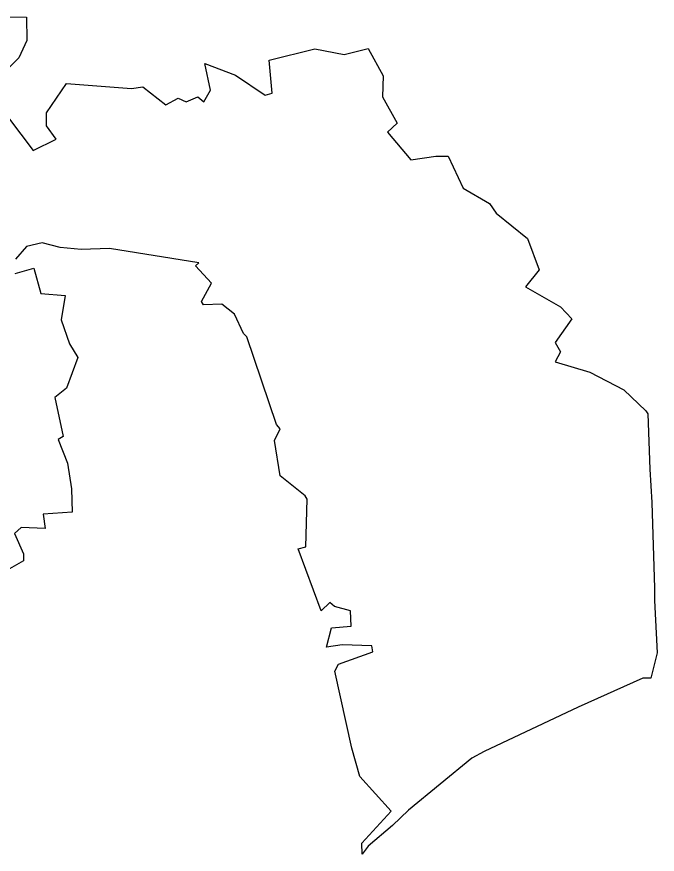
# Model space of a CAD drawing. Header units: metres. Extents: x 334554 to 340967, y 1773195 to 1777706.
# Drawn here: x 338013 to 340967, y 1773367 to 1777227 of the extents above; entities that cross this region are included whole.
import ezdxf

# ---------------------------------------------------------------- set-up
doc = ezdxf.new("R2010")
doc.units = ezdxf.units.M
doc.layers.add('village', color=3, linetype='Continuous')

msp = doc.modelspace()

# ---------------------------------------------------------------- linework, layer by layer
at = {"layer": 'village', "color": 3, "true_color": 0x00ff00}
for points in [[(337956.1, 1777227.5, 0), (338057.8, 1777225.5, 0), (338058.7, 1777117.4, 0), (338022.5, 1777038.6, 0), (337964.3, 1776980.3, 0)], [(337921.5, 1776830.8, 0), (338088.2, 1776610.2, 0), (338194.3, 1776663.6, 0), (338150.6, 1776724.9, 0), (338150.3, 1776783.9, 0), (338242.3, 1776919.4, 0), (338542, 1776896.5, 0), (338594.1, 1776905, 0), (338700.4, 1776821.5, 0), (338757.4, 1776851.6, 0), (338793.9, 1776834.7, 0), (338848.5, 1776858.4, 0), (338875.3, 1776835, 0), (338905.7, 1776889.5, 0), (338880, 1777012.5, 0), (339022.1, 1776958.7, 0), (339158.1, 1776866, 0), (339190.4, 1776875, 0), (339176.5, 1777027.9, 0), (339387, 1777079.4, 0), (339522.7, 1777053.2, 0), (339633.8, 1777080.5, 0), (339702.8, 1776955.5, 0), (339699.3, 1776857.9, 0), (339767.6, 1776736.4, 0), (339722.9, 1776694.8, 0), (339829.9, 1776567.4, 0), (339946.4, 1776585, 0), (340002.5, 1776584.6, 0), (340071.6, 1776437.7, 0), (340192.9, 1776367.1, 0), (340223.8, 1776322.6, 0), (340369.1, 1776205.8, 0), (340422.6, 1776060.9, 0), (340359.8, 1775982.4, 0), (340521.6, 1775890.7, 0), (340573.2, 1775834.8, 0), (340495.9, 1775725.8, 0), (340521.5, 1775683.3, 0), (340495.6, 1775637.5, 0), (340655.7, 1775588.6, 0), (340812.5, 1775507.1, 0), (340913.8, 1775410.6, 0), (340923.7, 1775396.9, 0), (340932.2, 1775142.5, 0), (340942.5, 1774988.9, 0), (340954.6, 1774592.9, 0), (340953.9, 1774536, 0), (340967.2, 1774295.7, 0), (340938.1, 1774178.4, 0), (340900.4, 1774178.4, 0), (340602.5, 1774044.9, 0), (340169.3, 1773840.8, 0), (340111.1, 1773809.5, 0), (339819.6, 1773570.3, 0), (339745.5, 1773499.4, 0), (339633.8, 1773404.2, 0), (339605.6, 1773366.8, 0), (339605, 1773417.7, 0), (339740.5, 1773565.1, 0), (339594.6, 1773725.1, 0), (339558.8, 1773855.1, 0), (339480, 1774210.6, 0), (339496.2, 1774243.6, 0), (339654.9, 1774299.6, 0), (339651, 1774327.2, 0), (339514.2, 1774332.8, 0), (339442.2, 1774321.9, 0), (339464.2, 1774411, 0), (339556, 1774418.6, 0), (339552.4, 1774489.1, 0), (339478, 1774509.3, 0), (339457.5, 1774527.2, 0), (339416.2, 1774489.5, 0), (339310.2, 1774775.2, 0), (339346.8, 1774784, 0), (339352.7, 1775003.6, 0), (339343.6, 1775019, 0), (339227.5, 1775111.4, 0), (339201.3, 1775273.7, 0), (339228.2, 1775328.4, 0), (339210.8, 1775347.2, 0), (339074.1, 1775752.7, 0), (339058.2, 1775766.6, 0), (339017.2, 1775855.8, 0), (338959.1, 1775902.9, 0), (338874.3, 1775900.1, 0), (338865.6, 1775914.6, 0), (338911.7, 1775999.5, 0), (338837, 1776079.6, 0), (338852.4, 1776093.2, 0), (338441, 1776159.7, 0), (338310.1, 1776154.5, 0), (338213.5, 1776163.1, 0), (338130.3, 1776185.3, 0), (338058.4, 1776168.9, 0), (338007, 1776109.7, 0)], [(338005.9, 1776044.3, 0), (338091.9, 1776069.1, 0), (338124, 1775951.2, 0), (338235.6, 1775942.9, 0), (338217.2, 1775830.1, 0), (338255.6, 1775720.1, 0), (338294.6, 1775657.1, 0), (338242.9, 1775516.1, 0), (338187.7, 1775472.8, 0), (338226.8, 1775292.7, 0), (338203.9, 1775278.3, 0), (338247, 1775169.3, 0), (338264.8, 1775050.8, 0), (338268.7, 1774943.7, 0), (338134.3, 1774933.9, 0), (338143.4, 1774868.5, 0), (338033.5, 1774872.7, 0), (338002.4, 1774845.3, 0), (338044.6, 1774751.2, 0), (338044.5, 1774718.9, 0), (337968.5, 1774676, 0)]]:
    msp.add_polyline3d(points, dxfattribs=at)

doc.saveas('drawing.dxf')
